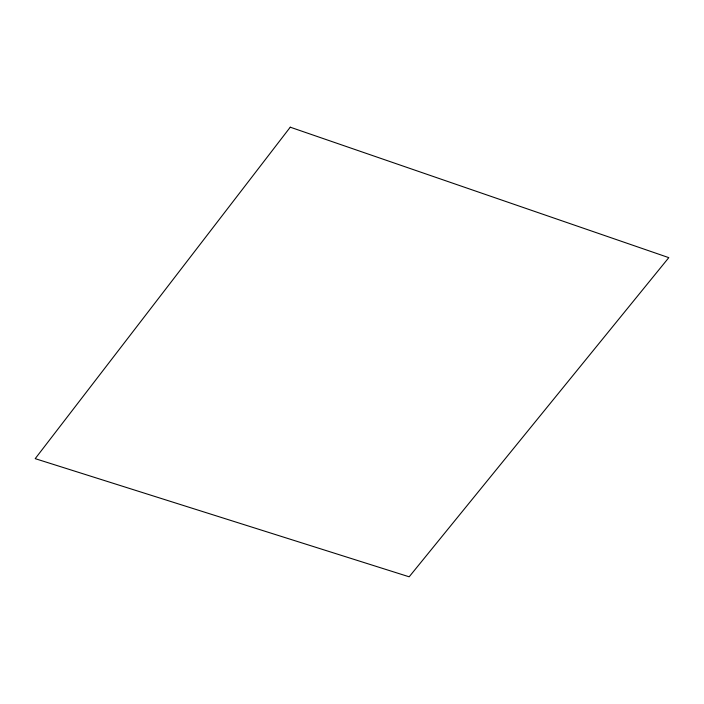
<?xml version="1.0" encoding="UTF-8"?>
<svg xmlns="http://www.w3.org/2000/svg" width="704" height="704" viewBox="0 0 704 704"><rect width="100%" height="100%" fill="white"/><g stroke="black" fill="none" stroke-linecap="round" stroke-linejoin="round"><path stroke-width="1.06" d="M290.259 127.195L35.2 458.656L409.174 576.805L668.8 257.646L290.259 127.195"/></g></svg>
